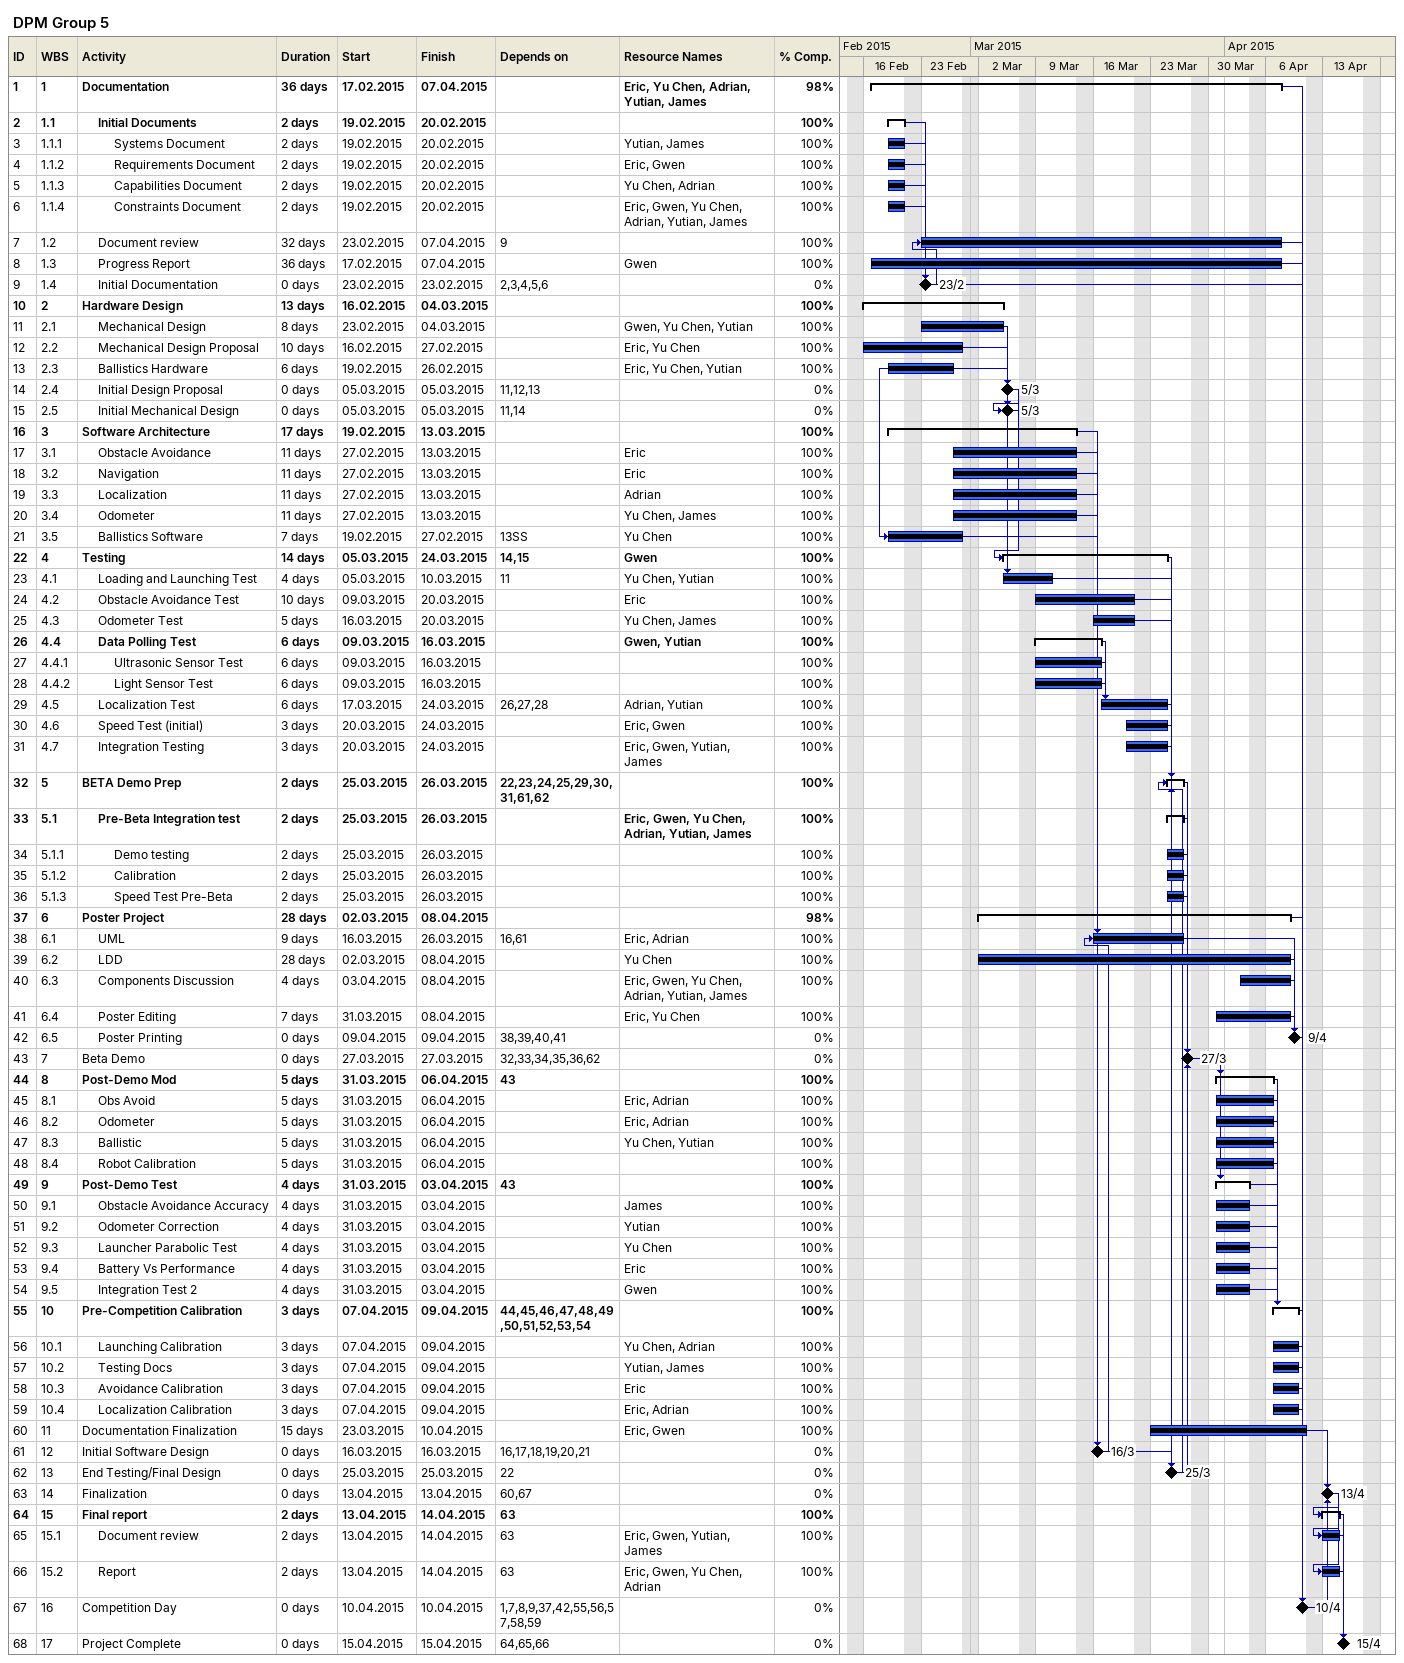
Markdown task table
DPM Group 5

| ID | WBS | Task | Duration | Start | Finish | Predecessors | Resources | % complete |
|---|---|---|---|---|---|---|---|---|
| 1 | 1 | **Documentation** | 36d | 2015-02-17 | 2015-04-07 |  | Eric, Yu Chen, Adrian, Yutian, James | 98 |
| 2 | 1.1 | **Initial Documents** | 2d | 2015-02-19 | 2015-02-20 |  |  | 100 |
| 3 | 1.1.1 | Systems Document | 2d | 2015-02-19 | 2015-02-20 |  | Yutian, James | 100 |
| 4 | 1.1.2 | Requirements Document | 2d | 2015-02-19 | 2015-02-20 |  | Eric, Gwen | 100 |
| 5 | 1.1.3 | Capabilities Document | 2d | 2015-02-19 | 2015-02-20 |  | Yu Chen, Adrian | 100 |
| 6 | 1.1.4 | Constraints Document | 2d | 2015-02-19 | 2015-02-20 |  | Eric, Gwen, Yu Chen, Adrian, Yutian, James | 100 |
| 7 | 1.2 | Document review | 32d | 2015-02-23 | 2015-04-07 | 9 |  | 100 |
| 8 | 1.3 | Progress Report | 36d | 2015-02-17 | 2015-04-07 |  | Gwen | 100 |
| 9 | 1.4 | Initial Documentation | 0d | 2015-02-23 | 2015-02-23 | 2, 3, 4, 5, 6 |  | 0 |
| 10 | 2 | **Hardware Design** | 13d | 2015-02-16 | 2015-03-04 |  |  | 100 |
| 11 | 2.1 | Mechanical Design | 8d | 2015-02-23 | 2015-03-04 |  | Gwen, Yu Chen, Yutian | 100 |
| 12 | 2.2 | Mechanical Design Proposal | 10d | 2015-02-16 | 2015-02-27 |  | Eric, Yu Chen | 100 |
| 13 | 2.3 | Ballistics Hardware | 6d | 2015-02-19 | 2015-02-26 |  | Eric, Yu Chen, Yutian | 100 |
| 14 | 2.4 | Initial Design Proposal | 0d | 2015-03-05 | 2015-03-05 | 11, 12, 13 |  | 0 |
| 15 | 2.5 | Initial Mechanical Design | 0d | 2015-03-05 | 2015-03-05 | 11, 14 |  | 0 |
| 16 | 3 | **Software Architecture** | 17d | 2015-02-19 | 2015-03-13 |  |  | 100 |
| 17 | 3.1 | Obstacle Avoidance | 11d | 2015-02-27 | 2015-03-13 |  | Eric | 100 |
| 18 | 3.2 | Navigation | 11d | 2015-02-27 | 2015-03-13 |  | Eric | 100 |
| 19 | 3.3 | Localization | 11d | 2015-02-27 | 2015-03-13 |  | Adrian | 100 |
| 20 | 3.4 | Odometer | 11d | 2015-02-27 | 2015-03-13 |  | Yu Chen, James | 100 |
| 21 | 3.5 | Ballistics Software | 7d | 2015-02-19 | 2015-02-27 | 13SS | Yu Chen | 100 |
| 22 | 4 | **Testing** | 14d | 2015-03-05 | 2015-03-24 | 14, 15 | Gwen | 100 |
| 23 | 4.1 | Loading and Launching Test | 4d | 2015-03-05 | 2015-03-10 | 11 | Yu Chen, Yutian | 100 |
| 24 | 4.2 | Obstacle Avoidance Test | 10d | 2015-03-09 | 2015-03-20 |  | Eric | 100 |
| 25 | 4.3 | Odometer Test | 5d | 2015-03-16 | 2015-03-20 |  | Yu Chen, James | 100 |
| 26 | 4.4 | **Data Polling Test** | 6d | 2015-03-09 | 2015-03-16 |  | Gwen, Yutian | 100 |
| 27 | 4.4.1 | Ultrasonic Sensor Test | 6d | 2015-03-09 | 2015-03-16 |  |  | 100 |
| 28 | 4.4.2 | Light Sensor Test | 6d | 2015-03-09 | 2015-03-16 |  |  | 100 |
| 29 | 4.5 | Localization Test | 6d | 2015-03-17 | 2015-03-24 | 26, 27, 28 | Adrian, Yutian | 100 |
| 30 | 4.6 | Speed Test (initial) | 3d | 2015-03-20 | 2015-03-24 |  | Eric, Gwen | 100 |
| 31 | 4.7 | Integration Testing | 3d | 2015-03-20 | 2015-03-24 |  | Eric, Gwen, Yutian, James | 100 |
| 32 | 5 | **BETA Demo Prep** | 2d | 2015-03-25 | 2015-03-26 | 22, 23, 24, 25, 29, 30, 31, 61, 62 |  | 100 |
| 33 | 5.1 | **Pre-Beta Integration test** | 2d | 2015-03-25 | 2015-03-26 |  | Eric, Gwen, Yu Chen, Adrian, Yutian, James | 100 |
| 34 | 5.1.1 | Demo testing | 2d | 2015-03-25 | 2015-03-26 |  |  | 100 |
| 35 | 5.1.2 | Calibration | 2d | 2015-03-25 | 2015-03-26 |  |  | 100 |
| 36 | 5.1.3 | Speed Test Pre-Beta | 2d | 2015-03-25 | 2015-03-26 |  |  | 100 |
| 37 | 6 | **Poster Project** | 28d | 2015-03-02 | 2015-04-08 |  |  | 98 |
| 38 | 6.1 | UML | 9d | 2015-03-16 | 2015-03-26 | 16, 61 | Eric, Adrian | 100 |
| 39 | 6.2 | LDD | 28d | 2015-03-02 | 2015-04-08 |  | Yu Chen | 100 |
| 40 | 6.3 | Components Discussion | 4d | 2015-04-03 | 2015-04-08 |  | Eric, Gwen, Yu Chen, Adrian, Yutian, James | 100 |
| 41 | 6.4 | Poster Editing | 7d | 2015-03-31 | 2015-04-08 |  | Eric, Yu Chen | 100 |
| 42 | 6.5 | Poster Printing | 0d | 2015-04-09 | 2015-04-09 | 38, 39, 40, 41 |  | 0 |
| 43 | 7 | Beta Demo | 0d | 2015-03-27 | 2015-03-27 | 32, 33, 34, 35, 36, 62 |  | 0 |
| 44 | 8 | **Post-Demo Mod** | 5d | 2015-03-31 | 2015-04-06 | 43 |  | 100 |
| 45 | 8.1 | Obs Avoid | 5d | 2015-03-31 | 2015-04-06 |  | Eric, Adrian | 100 |
| 46 | 8.2 | Odometer | 5d | 2015-03-31 | 2015-04-06 |  | Eric, Adrian | 100 |
| 47 | 8.3 | Ballistic | 5d | 2015-03-31 | 2015-04-06 |  | Yu Chen, Yutian | 100 |
| 48 | 8.4 | Robot Calibration | 5d | 2015-03-31 | 2015-04-06 |  |  | 100 |
| 49 | 9 | **Post-Demo Test** | 4d | 2015-03-31 | 2015-04-03 | 43 |  | 100 |
| 50 | 9.1 | Obstacle Avoidance Accuracy | 4d | 2015-03-31 | 2015-04-03 |  | James | 100 |
| 51 | 9.2 | Odometer Correction | 4d | 2015-03-31 | 2015-04-03 |  | Yutian | 100 |
| 52 | 9.3 | Launcher Parabolic Test | 4d | 2015-03-31 | 2015-04-03 |  | Yu Chen | 100 |
| 53 | 9.4 | Battery Vs Performance | 4d | 2015-03-31 | 2015-04-03 |  | Eric | 100 |
| 54 | 9.5 | Integration Test 2 | 4d | 2015-03-31 | 2015-04-03 |  | Gwen | 100 |
| 55 | 10 | **Pre-Competition Calibration** | 3d | 2015-04-07 | 2015-04-09 | 44, 45, 46, 47, 48, 49, 50, 51, 52, 53, 54 |  | 100 |
| 56 | 10.1 | Launching Calibration | 3d | 2015-04-07 | 2015-04-09 |  | Yu Chen, Adrian | 100 |
| 57 | 10.2 | Testing Docs | 3d | 2015-04-07 | 2015-04-09 |  | Yutian, James | 100 |
| 58 | 10.3 | Avoidance Calibration | 3d | 2015-04-07 | 2015-04-09 |  | Eric | 100 |
| 59 | 10.4 | Localization Calibration | 3d | 2015-04-07 | 2015-04-09 |  | Eric, Adrian | 100 |
| 60 | 11 | Documentation Finalization | 15d | 2015-03-23 | 2015-04-10 |  | Eric, Gwen | 100 |
| 61 | 12 | Initial Software Design | 0d | 2015-03-16 | 2015-03-16 | 16, 17, 18, 19, 20, 21 |  | 0 |
| 62 | 13 | End Testing/Final Design | 0d | 2015-03-25 | 2015-03-25 | 22 |  | 0 |
| 63 | 14 | Finalization | 0d | 2015-04-13 | 2015-04-13 | 60, 67 |  | 0 |
| 64 | 15 | **Final report** | 2d | 2015-04-13 | 2015-04-14 | 63 |  | 100 |
| 65 | 15.1 | Document review | 2d | 2015-04-13 | 2015-04-14 | 63 | Eric, Gwen, Yutian, James | 100 |
| 66 | 15.2 | Report | 2d | 2015-04-13 | 2015-04-14 | 63 | Eric, Gwen, Yu Chen, Adrian | 100 |
| 67 | 16 | Competition Day | 0d | 2015-04-10 | 2015-04-10 | 1, 7, 8, 9, 37, 42, 55, 56, 57, 58, 59 |  | 0 |
| 68 | 17 | Project Complete | 0d | 2015-04-15 | 2015-04-15 | 64, 65, 66 |  | 0 |
